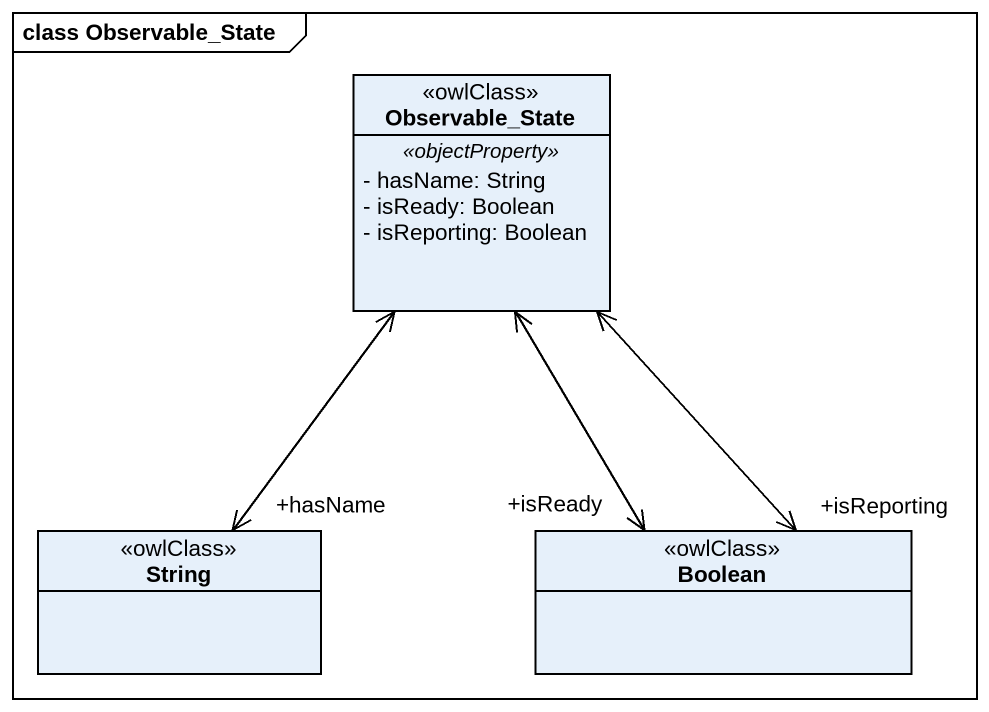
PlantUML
@startuml
mainframe class Observable_State
hide circle
hide empty members
skinparam classAttributeIconSize 0
class Observable_State <<owlClass>> {
  .. <<objectProperty>> ..
  - hasName: String
  - isReady: Boolean
  - isReporting: Boolean
}
class String <<owlClass>>
class Boolean <<owlClass>>
Observable_State <--> "+hasName" String
Observable_State <--> "+isReporting" Boolean
Observable_State <--> "+isReady" Boolean
@enduml
